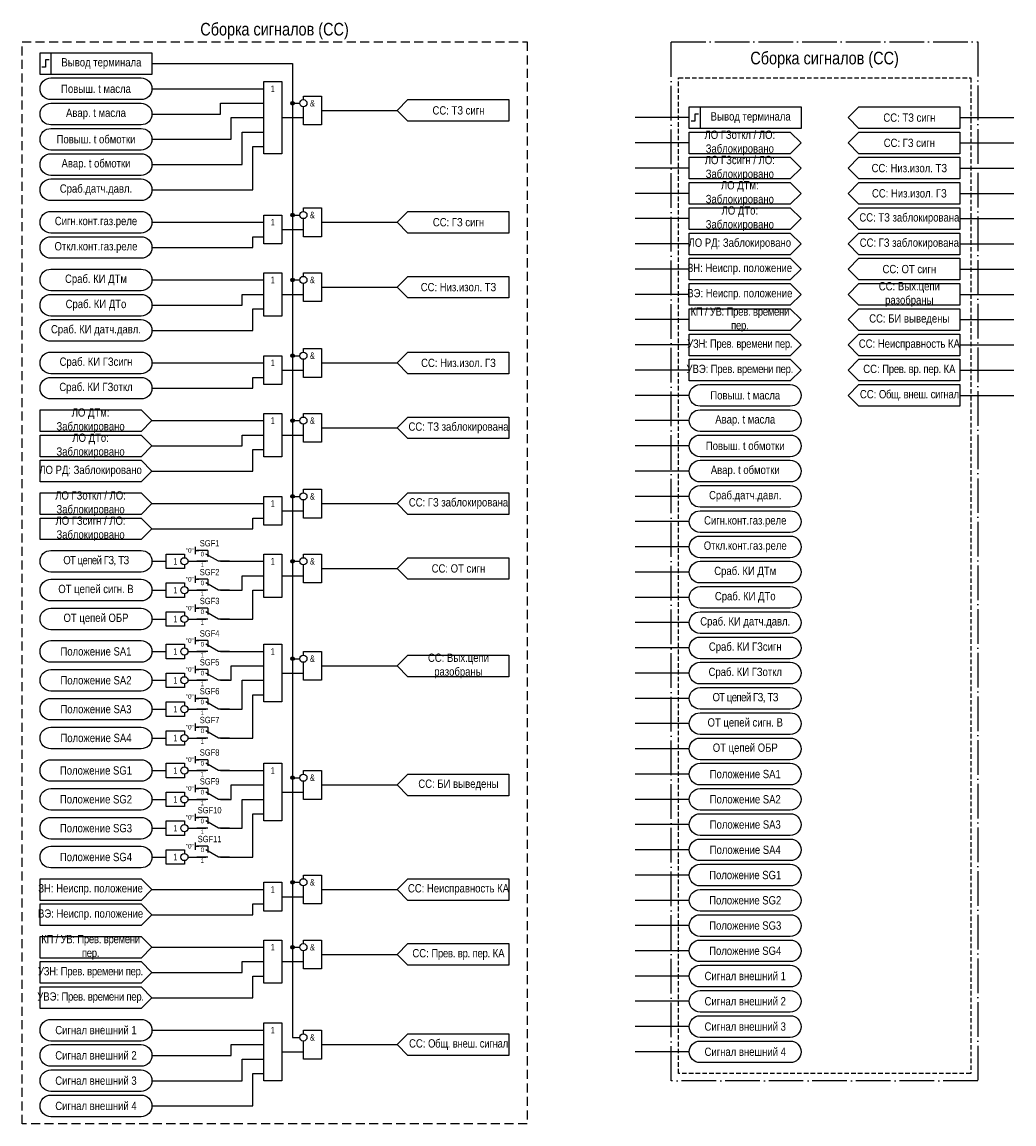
# Model space of a CAD drawing. Header units: millimetres. Extents: x -2737 to 536, y 0 to 336.
# Drawn here: x 0 to 275, y 0 to 305.5 of the extents above; entities that cross this region are included whole.
import ezdxf
from ezdxf.enums import TextEntityAlignment as Align

# ---------------------------------------------------------------- set-up
doc = ezdxf.new("R2010")
doc.units = ezdxf.units.MM
doc.linetypes.add('ACAD_ISO04W100', pattern=[30, 24, -3, 0, -3])
doc.linetypes.add('штриховая2', pattern=[0.375, 0.25, -0.125])
doc.layers.add('TEXT', color=7, linetype='Continuous', lineweight=25)
doc.layers.add('Основная', color=7, linetype='Continuous')
doc.styles.add('2.5_Gost_RD', font='ARIALN.TTF', dxfattribs={"height": 2.5})
doc.styles.add('3.5_Gost_RD', font='ARIALN.TTF', dxfattribs={"height": 3.5})
doc.styles.add('Вывод', font='ARIALN.TTF', dxfattribs={"height": 2.5})
doc.styles.add('Компонент', font='ARIALN.TTF', dxfattribs={"height": 3.5})

# ---------------------------------------------------------------- blocks, each defined once
blk = doc.blocks.new('*U958')
at = {"layer": 'Основная', "color": 0}
blk.add_line((0, 0), (7, 4), dxfattribs=at)
at = {"layer": 'Основная', "ltscale": 0.35}
blk.add_line((6, 6), (6, 2.5), dxfattribs=at)
blk = doc.blocks.new('*U1038')
at = {"layer": 'Основная', "color": 0}
for p, q in [((-3, 6), (-9, 6)), ((-3, 0), (-9, 0)), ((9, 0), (3, 0))]:
    blk.add_line(p, q, dxfattribs=at)
at = {"layer": 'Основная', "ltscale": 0.25, "xscale": -1}
blk.add_blockref('*U958', (3, 0), dxfattribs=at)
at = {"layer": 'Основная'}
for tag, height, style, p in [('В1', 2.5, 'Вывод', (-13, 6)), ('ОУ', 3.5, 'Компонент', (-2, 10)), ('В2', 2.5, 'Вывод', (-6, 4)), ('В3', 2.5, 'Вывод', (-6, -2))]:
    blk.add_attdef(tag, text='', height=height, dxfattribs=dict(at, style=style)).set_placement(p, align=Align.MIDDLE_CENTER)
blk = doc.blocks.new('*U1039')
at = {"layer": 'Основная', "color": 0}
for p, q in [((-3, 6), (-9, 6)), ((-3, 0), (-9, 0)), ((9, 0), (3, 0))]:
    blk.add_line(p, q, dxfattribs=at)
at = {"layer": 'Основная', "ltscale": 0.25, "xscale": -1}
blk.add_blockref('*U958', (3, 0), dxfattribs=at)
at = {"layer": 'Основная'}
for tag, height, style, p in [('В1', 2.5, 'Вывод', (-13, 7)), ('ОУ', 3.5, 'Компонент', (-2, 10)), ('В2', 2.5, 'Вывод', (-6, 4)), ('В3', 2.5, 'Вывод', (-6, -2))]:
    blk.add_attdef(tag, text='', height=height, dxfattribs=dict(at, style=style)).set_placement(p, align=Align.MIDDLE_CENTER)
blk = doc.blocks.new('Точка')
at = {"ltscale": 100}
h = blk.add_hatch(color=256, dxfattribs=at)
h.dxf.hatch_style = 1
edge = h.paths.add_edge_path()
edge.add_arc((0, 0), 0.5, 0, 360)
blk.add_circle((0, 0), 0.5, dxfattribs=at)

msp = doc.modelspace()

# ---------------------------------------------------------------- linework, layer by layer
at = {"ltscale": 100}
for p, q in [((185, 279), (170, 279)), ((260, 279), (275, 279)), ((185, 272), (170, 272)), ((260, 272), (275, 272)), ((185, 265), (170, 265)), ((260, 265), (275, 265)), ((185, 258), (170, 258)), ((260, 258), (275, 258)), ((185, 251), (170, 251)), ((260, 251), (275, 251)), ((185, 244), (170, 244)), ((260, 244), (275, 244)), ((185, 237), (170, 237)), ((260, 237), (275, 237)), ((185, 230), (170, 230)), ((260, 230), (275, 230)), ((185, 223), (170, 223)), ((260, 223), (275, 223)), ((185, 216), (170, 216)), ((260, 216), (275, 216)), ((185, 209), (170, 209)), ((260, 209), (275, 209)), ((185, 202), (170, 202)), ((185, 195), (170, 195)), ((185, 188), (170, 188)), ((185, 181), (170, 181)), ((185, 174), (170, 174)), ((185, 167), (170, 167)), ((48, 160), (48, 158)), ((48, 159), (49, 159)), ((185, 160), (170, 160)), ((185, 153), (170, 153)), ((48, 152), (48, 150)), ((48, 151), (49, 151)), ((48, 144), (48, 142)), ((185, 146), (170, 146)), ((48, 143), (49, 143)), ((185, 139), (170, 139)), ((48, 135), (48, 133)), ((48, 134), (49, 134)), ((185, 132), (170, 132)), ((48, 127), (48, 125)), ((48, 126), (49, 126)), ((185, 125), (170, 125)), ((48, 119), (48, 117)), ((48, 118), (49, 118)), ((185, 118), (170, 118)), ((48, 111), (48, 109)), ((48, 110), (49, 110)), ((185, 111), (170, 111)), ((185, 104), (170, 104)), ((48, 102), (48, 100)), ((48, 101), (49, 101)), ((185, 97), (170, 97)), ((48, 94), (48, 92)), ((48, 93), (49, 93)), ((185, 90), (170, 90)), ((48, 86), (48, 84)), ((48, 85), (49, 85)), ((185, 83), (170, 83)), ((48, 78), (48, 76)), ((48, 77), (49, 77)), ((185, 76), (170, 76)), ((185, 69), (170, 69)), ((185, 62), (170, 62)), ((185, 55), (170, 55)), ((185, 48), (170, 48))]:
    msp.add_line(p, q, dxfattribs=at)
at = {"color": 3, "ltscale": 100}
for p, q in [((260, 202), (275, 202)), ((185, 41), (170, 41)), ((185, 34), (170, 34)), ((185, 27), (170, 27)), ((185, 20), (170, 20))]:
    msp.add_line(p, q, dxfattribs=at)
at = {"linetype": 'штриховая2', "ltscale": 10}
msp.add_lwpolyline([(0, 300), (140, 300), (140, 0), (0, 0)], close=True, dxfattribs=at)
at = {"color": 251, "linetype": 'ACAD_ISO04W100', "lineweight": 30, "ltscale": 0.4, "true_color": 0x58595b}
msp.add_lwpolyline([(180, 300), (265, 300), (265, 12), (180, 12)], close=True, dxfattribs=at)
at = {"ltscale": 100}
for points in [[(5, 297), (8, 297), (8, 291), (5, 291)], [(5, 297), (36, 297), (36, 291), (5, 291)], [(67, 289), (72, 289), (72, 269), (67, 269)], [(185, 282), (188, 282), (188, 276), (185, 276)], [(185, 282), (216, 282), (216, 276), (185, 276)], [(67, 252), (72, 252), (72, 244), (67, 244)], [(67, 236), (72, 236), (72, 224), (67, 224)], [(67, 213), (72, 213), (72, 205), (67, 205)], [(67, 197), (72, 197), (72, 185), (67, 185)], [(67, 174), (72, 174), (72, 166), (67, 166)], [(67, 158), (72, 158), (72, 146), (67, 146)], [(67, 133), (72, 133), (72, 117), (67, 117)], [(67, 100), (72, 100), (72, 84), (67, 84)], [(67, 67), (72, 67), (72, 59), (67, 59)], [(67, 51), (72, 51), (72, 39), (67, 39)], [(67, 28), (72, 28), (72, 12), (67, 12)]]:
    msp.add_lwpolyline(points, close=True, dxfattribs=at)
at = {"lineweight": 30, "ltscale": 100}
for points in [[(7.5, 295), (6.5, 295), (6.5, 293), (5.5, 293)], [(187.5, 280), (186.5, 280), (186.5, 278), (185.5, 278)]]:
    msp.add_lwpolyline(points, dxfattribs=at)
at = {"ltscale": 100}
for points in [[(36, 294), (75, 294), (75, 283), (77, 283)], [(36, 294), (75, 294), (75, 252), (77, 252)], [(36, 294), (75, 294), (75, 234), (77, 234)], [(36, 294), (75, 294), (75, 213), (77, 213)], [(36, 294), (75, 294), (75, 195), (77, 195)], [(36, 294), (75, 294), (75, 174), (77, 174)], [(36, 294), (75, 294), (75, 156), (77, 156)], [(36, 294), (75, 294), (75, 129), (77, 129)], [(36, 294), (75, 294), (75, 96), (77, 96)], [(36, 294), (75, 294), (75, 67), (77, 67)], [(36, 294), (75, 294), (75, 49), (77, 49)], [(36, 294), (75, 294), (75, 24), (77, 24)], [(36, 287), (67, 287)], [(78, 284), (78, 285), (83, 285), (83, 277), (78, 277), (78, 282)], [(36, 280), (55, 280), (55, 283), (67, 283)], [(104, 281), (107, 284), (135, 284), (135, 278), (107, 278), (104, 281)], [(229, 279), (232, 282), (260, 282), (260, 276), (232, 276), (229, 279)], [(36, 273), (58, 273), (58, 279), (67, 279)], [(72, 279), (78, 279)], [(83, 281), (104, 281)], [(36, 266), (61, 266), (61, 275), (67, 275)], [(185, 275), (213, 275), (216, 272), (213, 269), (185, 269), (185, 275)], [(229, 272), (232, 275), (260, 275), (260, 269), (232, 269), (229, 272)], [(36, 259), (64, 259), (64, 271), (67, 271)], [(185, 268), (213, 268), (216, 265), (213, 262), (185, 262), (185, 268)], [(229, 265), (232, 268), (260, 268), (260, 262), (232, 262), (229, 265)], [(185, 261), (213, 261), (216, 258), (213, 255), (185, 255), (185, 261)], [(229, 258), (232, 261), (260, 261), (260, 255), (232, 255), (229, 258)], [(78, 253), (78, 254), (83, 254), (83, 246), (78, 246), (78, 251)], [(185, 254), (213, 254), (216, 251), (213, 248), (185, 248), (185, 254)], [(229, 251), (232, 254), (260, 254), (260, 248), (232, 248), (229, 251)], [(104, 250), (107, 253), (135, 253), (135, 247), (107, 247), (104, 250)], [(36, 250), (67, 250)], [(72, 248), (78, 248)], [(83, 250), (104, 250)], [(36, 243), (64, 243), (64, 246), (67, 246)], [(185, 247), (213, 247), (216, 244), (213, 241), (185, 241), (185, 247)], [(229, 244), (232, 247), (260, 247), (260, 241), (232, 241), (229, 244)], [(185, 240), (213, 240), (216, 237), (213, 234), (185, 234), (185, 240)], [(229, 237), (232, 240), (260, 240), (260, 234), (232, 234), (229, 237)], [(78, 235), (78, 236), (83, 236), (83, 228), (78, 228), (78, 233)], [(36, 234), (67, 234)], [(104, 232), (107, 235), (135, 235), (135, 229), (107, 229), (104, 232)], [(185, 233), (213, 233), (216, 230), (213, 227), (185, 227), (185, 233)], [(229, 230), (232, 233), (260, 233), (260, 227), (232, 227), (229, 230)], [(36, 227), (61, 227), (61, 230), (67, 230)], [(72, 230), (78, 230)], [(83, 232), (104, 232)], [(36, 220), (64, 220), (64, 226), (67, 226)], [(185, 226), (213, 226), (216, 223), (213, 220), (185, 220), (185, 226)], [(229, 223), (232, 226), (260, 226), (260, 220), (232, 220), (229, 223)], [(185, 219), (213, 219), (216, 216), (213, 213), (185, 213), (185, 219)], [(229, 216), (232, 219), (260, 219), (260, 213), (232, 213), (229, 216)], [(78, 214), (78, 215), (83, 215), (83, 207), (78, 207), (78, 212)], [(104, 211), (107, 214), (135, 214), (135, 208), (107, 208), (104, 211)], [(36, 211), (67, 211)], [(83, 211), (104, 211)], [(185, 212), (213, 212), (216, 209), (213, 206), (185, 206), (185, 212)], [(229, 209), (232, 212), (260, 212), (260, 206), (232, 206), (229, 209)], [(72, 209), (78, 209)], [(36, 204), (64, 204), (64, 207), (67, 207)], [(5, 198), (33, 198), (36, 195), (33, 192), (5, 192), (5, 198)], [(78, 196), (78, 197), (83, 197), (83, 189), (78, 189), (78, 194)], [(104, 193), (107, 196), (135, 196), (135, 190), (107, 190), (104, 193)], [(36, 195), (67, 195)], [(83, 193), (104, 193)], [(5, 191), (33, 191), (36, 188), (33, 185), (5, 185), (5, 191)], [(36, 188), (61, 188), (61, 191), (67, 191)], [(72, 191), (78, 191)], [(36, 181), (64, 181), (64, 187), (67, 187)], [(5, 184), (33, 184), (36, 181), (33, 178), (5, 178), (5, 184)], [(5, 175), (33, 175), (36, 172), (33, 169), (5, 169), (5, 175)], [(78, 175), (78, 176), (83, 176), (83, 168), (78, 168), (78, 173)], [(104, 172), (107, 175), (135, 175), (135, 169), (107, 169), (104, 172)], [(36, 172), (67, 172)], [(83, 172), (104, 172)], [(72, 170), (78, 170)], [(5, 168), (33, 168), (36, 165), (33, 162), (5, 162), (5, 168)], [(36, 165), (64, 165), (64, 168), (67, 168)], [(36, 156), (40, 156)], [(45, 155), (45, 154), (40, 154), (40, 158), (45, 158), (45, 157)], [(46, 156), (51, 156)], [(55, 156), (67, 156)], [(78, 157), (78, 158), (83, 158), (83, 150), (78, 150), (78, 155)], [(104, 154), (107, 157), (135, 157), (135, 151), (107, 151), (104, 154)], [(83, 154), (104, 154)], [(45, 147), (45, 146), (40, 146), (40, 150), (45, 150), (45, 149)], [(55, 148), (61, 148), (61, 152), (67, 152)], [(72, 152), (78, 152)], [(36, 148), (40, 148)], [(46, 148), (51, 148)], [(55, 140), (64, 140), (64, 148), (67, 148)], [(45, 139), (45, 138), (40, 138), (40, 142), (45, 142), (45, 141)], [(36, 140), (40, 140)], [(46, 140), (51, 140)], [(45, 130), (45, 129), (40, 129), (40, 133), (45, 133), (45, 132)], [(36, 131), (40, 131)], [(46, 131), (51, 131)], [(55, 131), (67, 131)], [(78, 130), (78, 131), (83, 131), (83, 123), (78, 123), (78, 128)], [(104, 127), (107, 130), (135, 130), (135, 124), (107, 124), (104, 127)], [(55, 123), (58, 123), (58, 127), (67, 127)], [(83, 127), (104, 127)], [(36, 123), (40, 123)], [(45, 122), (45, 121), (40, 121), (40, 125), (45, 125), (45, 124)], [(46, 123), (51, 123)], [(55, 115), (61, 115), (61, 123), (67, 123)], [(72, 125), (78, 125)], [(45, 114), (45, 113), (40, 113), (40, 117), (45, 117), (45, 116)], [(55, 107), (64, 107), (64, 119), (67, 119)], [(36, 115), (40, 115)], [(46, 115), (51, 115)], [(36, 107), (40, 107)], [(45, 106), (45, 105), (40, 105), (40, 109), (45, 109), (45, 108)], [(46, 107), (51, 107)], [(36, 98), (40, 98)], [(45, 97), (45, 96), (40, 96), (40, 100), (45, 100), (45, 99)], [(46, 98), (51, 98)], [(55, 98), (67, 98)], [(78, 97), (78, 98), (83, 98), (83, 90), (78, 90), (78, 95)], [(104, 94), (107, 97), (135, 97), (135, 91), (107, 91), (104, 94)], [(45, 89), (45, 88), (40, 88), (40, 92), (45, 92), (45, 91)], [(55, 90), (58, 90), (58, 94), (67, 94)], [(72, 92), (78, 92)], [(83, 94), (104, 94)], [(36, 90), (40, 90)], [(46, 90), (51, 90)], [(55, 82), (61, 82), (61, 90), (67, 90)], [(55, 74), (64, 74), (64, 86), (67, 86)], [(45, 81), (45, 80), (40, 80), (40, 84), (45, 84), (45, 83)], [(36, 82), (40, 82)], [(46, 82), (51, 82)], [(36, 74), (40, 74)], [(45, 73), (45, 72), (40, 72), (40, 76), (45, 76), (45, 75)], [(46, 74), (51, 74)], [(5, 68), (33, 68), (36, 65), (33, 62), (5, 62), (5, 68)], [(78, 68), (78, 69), (83, 69), (83, 61), (78, 61), (78, 66)], [(104, 65), (107, 68), (135, 68), (135, 62), (107, 62), (104, 65)], [(36, 65), (67, 65)], [(83, 65), (104, 65)], [(72, 63), (78, 63)], [(5, 61), (33, 61), (36, 58), (33, 55), (5, 55), (5, 61)], [(36, 58), (64, 58), (64, 61), (67, 61)], [(5, 52), (33, 52), (36, 49), (33, 46), (5, 46), (5, 52)], [(36, 49), (67, 49)], [(78, 50), (78, 51), (83, 51), (83, 43), (78, 43), (78, 48)], [(104, 47), (107, 50), (135, 50), (135, 44), (107, 44), (104, 47)], [(83, 47), (104, 47)], [(5, 45), (33, 45), (36, 42), (33, 39), (5, 39), (5, 45)], [(36, 42), (61, 42), (61, 45), (67, 45)], [(72, 45), (78, 45)], [(36, 35), (64, 35), (64, 41), (67, 41)], [(5, 38), (33, 38), (36, 35), (33, 32), (5, 32), (5, 38)], [(36, 26), (67, 26)], [(78, 25), (78, 26), (83, 26), (83, 18), (78, 18), (78, 23)], [(104, 22), (107, 25), (135, 25), (135, 19), (107, 19), (104, 22)], [(36, 19), (58, 19), (58, 22), (67, 22)], [(83, 22), (104, 22)], [(72, 20), (78, 20)], [(36, 12), (61, 12), (61, 18), (67, 18)], [(36, 5), (64, 5), (64, 14), (67, 14)]]:
    msp.add_lwpolyline(points, dxfattribs=at)
for points in [[(8, 284, -1), (8, 290), (33, 290, -1), (33, 284)], [(8, 277, -1), (8, 283), (33, 283, -1), (33, 277)], [(8, 270, -1), (8, 276), (33, 276, -1), (33, 270)], [(8, 263, -1), (8, 269), (33, 269, -1), (33, 263)], [(8, 256, -1), (8, 262), (33, 262, -1), (33, 256)], [(8, 247, -1), (8, 253), (33, 253, -1), (33, 247)], [(8, 240, -1), (8, 246), (33, 246, -1), (33, 240)], [(8, 231, -1), (8, 237), (33, 237, -1), (33, 231)], [(8, 224, -1), (8, 230), (33, 230, -1), (33, 224)], [(8, 217, -1), (8, 223), (33, 223, -1), (33, 217)], [(8, 208, -1), (8, 214), (33, 214, -1), (33, 208)], [(8, 201, -1), (8, 207), (33, 207, -1), (33, 201)], [(188, 199, -1), (188, 205), (213, 205, -1), (213, 199)], [(188, 192, -1), (188, 198), (213, 198, -1), (213, 192)], [(188, 185, -1), (188, 191), (213, 191, -1), (213, 185)], [(188, 178, -1), (188, 184), (213, 184, -1), (213, 178)], [(188, 171, -1), (188, 177), (213, 177, -1), (213, 171)], [(188, 164, -1), (188, 170), (213, 170, -1), (213, 164)], [(188, 157, -1), (188, 163), (213, 163, -1), (213, 157)], [(8, 153, -1), (8, 159), (33, 159, -1), (33, 153)], [(188, 150, -1), (188, 156), (213, 156, -1), (213, 150)], [(8, 145, -1), (8, 151), (33, 151, -1), (33, 145)], [(188, 143, -1), (188, 149), (213, 149, -1), (213, 143)], [(8, 137, -1), (8, 143), (33, 143, -1), (33, 137)], [(188, 136, -1), (188, 142), (213, 142, -1), (213, 136)], [(188, 129, -1), (188, 135), (213, 135, -1), (213, 129)], [(8, 128, -1), (8, 134), (33, 134, -1), (33, 128)], [(8, 120, -1), (8, 126), (33, 126, -1), (33, 120)], [(188, 122, -1), (188, 128), (213, 128, -1), (213, 122)], [(188, 115, -1), (188, 121), (213, 121, -1), (213, 115)], [(8, 112, -1), (8, 118), (33, 118, -1), (33, 112)], [(188, 108, -1), (188, 114), (213, 114, -1), (213, 108)], [(8, 104, -1), (8, 110), (33, 110, -1), (33, 104)], [(188, 101, -1), (188, 107), (213, 107, -1), (213, 101)], [(8, 95, -1), (8, 101), (33, 101, -1), (33, 95)], [(188, 94, -1), (188, 100), (213, 100, -1), (213, 94)], [(8, 87, -1), (8, 93), (33, 93, -1), (33, 87)], [(188, 87, -1), (188, 93), (213, 93, -1), (213, 87)], [(188, 80, -1), (188, 86), (213, 86, -1), (213, 80)], [(8, 79, -1), (8, 85), (33, 85, -1), (33, 79)], [(8, 71, -1), (8, 77), (33, 77, -1), (33, 71)], [(188, 73, -1), (188, 79), (213, 79, -1), (213, 73)], [(188, 66, -1), (188, 72), (213, 72, -1), (213, 66)], [(188, 59, -1), (188, 65), (213, 65, -1), (213, 59)], [(188, 52, -1), (188, 58), (213, 58, -1), (213, 52)], [(188, 45, -1), (188, 51), (213, 51, -1), (213, 45)], [(8, 23, -1), (8, 29), (33, 29, -1), (33, 23)], [(8, 16, -1), (8, 22), (33, 22, -1), (33, 16)], [(8, 9, -1), (8, 15), (33, 15, -1), (33, 9)], [(8, 2, -1), (8, 8), (33, 8, -1), (33, 2)]]:
    msp.add_lwpolyline(points, format="xyb", close=True, dxfattribs=at)
at = {"linetype": 'штриховая2', "ltscale": 5}
msp.add_lwpolyline([(182, 290), (263, 290), (263, 14), (182, 14)], close=True, dxfattribs=at)
at = {"color": 3, "ltscale": 100}
msp.add_lwpolyline([(229, 202), (232, 205), (260, 205), (260, 199), (232, 199), (229, 202)], dxfattribs=at)
for points in [[(188, 38, -1), (188, 44), (213, 44, -1), (213, 38)], [(188, 31, -1), (188, 37), (213, 37, -1), (213, 31)], [(188, 24, -1), (188, 30), (213, 30, -1), (213, 24)], [(188, 17, -1), (188, 23), (213, 23, -1), (213, 17)]]:
    msp.add_lwpolyline(points, format="xyb", close=True, dxfattribs=at)
at = {"ltscale": 100}
for centre in [(78, 283), (78, 252), (78, 234), (78, 213), (78, 195), (78, 174), (45, 156), (78, 156), (45, 148), (45, 140), (45, 131), (78, 129), (45, 123), (45, 115), (45, 107), (45, 98), (78, 96), (45, 90), (45, 82), (45, 74), (78, 67), (78, 49), (78, 24)]:
    msp.add_circle(centre, 1, dxfattribs=at)

# ---------------------------------------------------------------- block references
for p in [(75, 283), (75, 252), (75, 234), (75, 213), (75, 195), (75, 174), (75, 156), (75, 129), (75, 96), (75, 67), (75, 49)]:
    msp.add_blockref('Точка', p, dxfattribs=at)
at = {"layer": 'Основная', "ltscale": 0.25, "xscale": 0.5, "yscale": 0.5, "zscale": 0.5}
for name, p, values in [('*U1038', (53, 156), {'ОУ': 'SGF1', 'В1': '"0"', 'В2': '0', 'В3': '1'}), ('*U1038', (53, 148), {'ОУ': 'SGF2', 'В1': '"0"', 'В2': '0', 'В3': '1'}), ('*U1038', (53, 140), {'ОУ': 'SGF3', 'В1': '"0"', 'В2': '0', 'В3': '1'}), ('*U1038', (53, 131), {'ОУ': 'SGF4', 'В1': '"0"', 'В2': '0', 'В3': '1'}), ('*U1038', (53, 123), {'ОУ': 'SGF5', 'В1': '"0"', 'В2': '0', 'В3': '1'}), ('*U1039', (53, 115), {'ОУ': 'SGF6', 'В1': '"0"', 'В2': '0', 'В3': '1'}), ('*U1038', (53, 107), {'ОУ': 'SGF7', 'В1': '"0"', 'В2': '0', 'В3': '1'}), ('*U1038', (53, 98), {'ОУ': 'SGF8', 'В1': '"0"', 'В2': '0', 'В3': '1'}), ('*U1038', (53, 90), {'ОУ': 'SGF9', 'В1': '"0"', 'В2': '0', 'В3': '1'}), ('*U1038', (53, 82), {'ОУ': 'SGF10', 'В1': '"0"', 'В2': '0', 'В3': '1'}), ('*U1038', (53, 74), {'ОУ': 'SGF11', 'В1': '"0"', 'В2': '0', 'В3': '1'})]:
    msp.add_blockref(name, p, dxfattribs=at).add_auto_attribs(values)

# ---------------------------------------------------------------- texts
at = {"color": 30, "ltscale": 100, "char_height": 3.5, "attachment_point": 5, "style": '3.5_Gost_RD'}
for insert, width in [((70, 303), 140), ((222.5, 295), 85)]:
    msp.add_mtext('Сборка сигналов (СС)', dxfattribs=dict(at, insert=insert, width=width))
at = {"ltscale": 100, "attachment_point": 5, "style": '2.5_Gost_RD'}
for s, insert, char_height, width in [('\\A1;Повыш. t масла ', (20.5, 287), 2.3, 31), ('1', (69.5, 287), 1.8, 5), ('\\A1;Авар. t масла ', (20.5, 280), 2.3, 31), ('&', (80.5, 283), 1.8, 5), ('СС: ТЗ сигн', (121, 281), 2.3, 28), ('\\A1;Повыш. t обмотки', (20.5, 273), 2.3, 31), ('\\A1;Авар. t обмотки', (20.5, 266), 2.3, 31), ('СС: Низ.изол. ТЗ', (246, 265), 2.3, 28), ('\\A1;Сраб.датч.давл.', (20.5, 259), 2.3, 31), ('СС: Низ.изол. ГЗ', (246, 258), 2.3, 28), ('\\A1;Сигн.конт.газ.реле', (20.5, 250), 2.3, 31), ('1', (69.5, 250), 1.8, 5), ('&', (80.5, 252), 1.8, 5), ('СС: ГЗ сигн', (121, 250), 2.3, 28), ('СС: ТЗ заблокирована', (246, 251), 2.3, 28), ('\\A1;Откл.конт.газ.реле', (20.5, 243), 2.3, 31), ('СС: ГЗ заблокирована', (246, 244), 2.3, 28), ('\\A1;Сраб. КИ ДТм', (20.5, 234), 2.3, 31), ('СС: ОТ сигн', (246, 237), 2.3, 28), ('1', (69.5, 234), 1.8, 5), ('&', (80.5, 234), 1.8, 5), ('СС: Низ.изол. ТЗ', (121, 232), 2.3, 28), ('СС: Вых.цепи разобраны', (246, 230), 2.3, 28), ('\\A1;Сраб. КИ ДТо', (20.5, 227), 2.3, 31), ('СС: БИ выведены', (246, 223), 2.3, 28), ('\\A1;Сраб. КИ датч.давл.', (20.5, 220), 2.3, 31), ('СС: Неисправность КА', (246, 216), 2.3, 28), ('&', (80.5, 213), 1.8, 5), ('\\A1;Сраб. КИ ГЗсигн', (20.5, 211), 2.3, 31), ('1', (69.5, 211), 1.8, 5), ('СС: Низ.изол. ГЗ', (121, 211), 2.3, 28), ('СС: {\\T0.95;Прев. вр. пер.} КА', (246, 209), 2.3, 28), ('\\A1;Сраб. КИ ГЗоткл', (20.5, 204), 2.3, 31), ('\\A1;Повыш. t масла ', (200.5, 202), 2.3, 31), ('1', (69.5, 195), 1.8, 5), ('&', (80.5, 195), 1.8, 5), ('\\A1;Авар. t масла ', (200.5, 195), 2.3, 31), ('СС: ТЗ заблокирована', (121, 193), 2.3, 28), ('\\A1;Повыш. t обмотки', (200.5, 188), 2.3, 31), ('\\A1;Авар. t обмотки', (200.5, 181), 2.3, 31), ('&', (80.5, 174), 1.8, 5), ('1', (69.5, 172), 1.8, 5), ('СС: ГЗ заблокирована', (121, 172), 2.3, 28), ('{\\T0.9;ОТ цепей ГЗ, ТЗ}', (20.5, 156), 2.3, 31), ('1', (42.5, 156), 1.8, 5), ('1', (69.5, 156), 1.8, 5), ('&', (80.5, 156), 1.8, 5), ('СС: ОТ сигн', (121, 154), 2.3, 28), ('\\A1;Сраб. КИ ДТм', (200.5, 153), 2.3, 31), ('\\pt11.5;ОТ цепей сигн. В', (20.5, 148), 2.3, 31), ('1', (42.5, 148), 1.8, 5), ('\\A1;Сраб. КИ ДТо', (200.5, 146), 2.3, 31), ('ОТ цепей ОБР', (20.5, 140), 2.3, 31), ('1', (42.5, 140), 1.8, 5), ('\\A1;Сраб. КИ датч.давл.', (200.5, 139), 2.3, 31), ('Положение SA1', (20.5, 131), 2.3, 31), ('1', (42.5, 131), 1.8, 5), ('1', (69.5, 131), 1.8, 5), ('&', (80.5, 129), 1.8, 5), ('СС: Вых.цепи разобраны', (121, 127), 2.3, 28), ('Положение SA2', (20.5, 123), 2.3, 31), ('1', (42.5, 123), 1.8, 5), ('{\\T0.9;ОТ цепей ГЗ, ТЗ}', (200.5, 118), 2.3, 31), ('Положение SA3', (20.5, 115), 2.3, 31), ('1', (42.5, 115), 1.8, 5), ('\\pt11.5;ОТ цепей сигн. В', (200.5, 111), 2.3, 31), ('Положение SA4', (20.5, 107), 2.3, 31), ('1', (42.5, 107), 1.8, 5), ('ОТ цепей ОБР', (200.5, 104), 2.3, 31), ('Положение SG1', (20.5, 98), 2.3, 31), ('1', (42.5, 98), 1.8, 5), ('1', (69.5, 98), 1.8, 5), ('Положение SA1', (200.5, 97), 2.3, 31), ('&', (80.5, 96), 1.8, 5), ('СС: БИ выведены', (121, 94), 2.3, 28), ('\\pt23;Положение SG2', (20.5, 90), 2.3, 31), ('1', (42.5, 90), 1.8, 5), ('Положение SA2', (200.5, 90), 2.3, 31), ('Положение SG3', (20.5, 82), 2.3, 31), ('1', (42.5, 82), 1.8, 5), ('Положение SA3', (200.5, 83), 2.3, 31), ('Положение SA4', (200.5, 76), 2.3, 31), ('Положение SG4', (20.5, 74), 2.3, 31), ('1', (42.5, 74), 1.8, 5), ('&', (80.5, 67), 1.8, 5), ('Положение SG1', (200.5, 69), 2.3, 31), ('1', (69.5, 65), 1.8, 5), ('СС: Неисправность КА', (121, 65), 2.3, 28), ('\\pt23;Положение SG2', (200.5, 62), 2.3, 31), ('Положение SG3', (200.5, 55), 2.3, 31), ('1', (69.5, 49), 1.8, 5), ('&', (80.5, 49), 1.8, 5), ('Положение SG4', (200.5, 48), 2.3, 31), ('СС: {\\T0.95;Прев. вр. пер.} КА', (121, 47), 2.3, 28), ('Сигнал внешний 1', (20.5, 26), 2.3, 31), ('1', (69.5, 26), 1.8, 5), ('&', (80.5, 24), 1.8, 5), ('СС: {\\T0.95;Общ. внеш. сигнал}', (121, 22), 2.3, 28), ('Сигнал внешний 2', (20.5, 19), 2.3, 31), ('Сигнал внешний 3', (20.5, 12), 2.3, 31), ('Сигнал внешний 4', (20.5, 5), 2.3, 31)]:
    msp.add_mtext(s, dxfattribs=dict(at, insert=insert, char_height=char_height, width=width))
at = {"color": 3, "ltscale": 100, "char_height": 2.3, "attachment_point": 5, "style": '2.5_Gost_RD'}
for s, insert, width in [('СС: {\\T0.95;Общ. внеш. сигнал}', (246, 202), 28), ('\\A1;Сраб.датч.давл.', (200.5, 174), 31), ('\\A1;Сигн.конт.газ.реле', (200.5, 167), 31), ('\\A1;Откл.конт.газ.реле', (200.5, 160), 31), ('\\A1;Сраб. КИ ГЗсигн', (200.5, 132), 31), ('\\A1;Сраб. КИ ГЗоткл', (200.5, 125), 31), ('Сигнал внешний 1', (200.5, 41), 31), ('Сигнал внешний 2', (200.5, 34), 31), ('Сигнал внешний 3', (200.5, 27), 31), ('Сигнал внешний 4', (200.5, 20), 31)]:
    msp.add_mtext(s, dxfattribs=dict(at, insert=insert, width=width))
at = {"layer": 'TEXT', "ltscale": 100, "char_height": 2.3, "width": 28, "attachment_point": 5, "style": '2.5_Gost_RD'}
for s, insert in [('Вывод терминала', (22, 294)), ('Вывод терминала', (202, 279)), ('СС: ТЗ сигн', (246, 279)), ('ЛО ГЗоткл / ЛО:\\PЗаблокировано', (199, 272)), ('СС: ГЗ сигн', (246, 272)), ('ЛО ГЗсигн / ЛО:\\PЗаблокировано', (199, 265)), ('ЛО ДТм: Заблокировано', (199, 258)), ('ЛО ДТо: Заблокировано', (199, 251)), ('ЛО РД: Заблокировано', (199, 244)), ('ЗН: Неиспр. положение', (199, 237)), ('ВЭ: Неиспр. положение', (199, 230)), ('{\\T0.95;КП / УВ: Прев. времени пер.}', (199, 223)), ('ЛО ДТм: Заблокировано', (19, 195)), ('ЛО ДТо: Заблокировано', (19, 188)), ('ЛО РД: Заблокировано', (19, 181)), ('ЛО ГЗоткл / ЛО:\\PЗаблокировано', (19, 172)), ('ЛО ГЗсигн / ЛО:\\PЗаблокировано', (19, 165)), ('{\\T0.95;КП / УВ: Прев. времени пер.}', (19, 49))]:
    msp.add_mtext(s, dxfattribs=dict(at, insert=insert))
at = {"layer": 'TEXT', "color": 0, "ltscale": 100, "char_height": 2.3, "width": 28, "attachment_point": 5, "style": '2.5_Gost_RD'}
for s, insert in [('{\\T0.95;\\C256;УЗН: Прев. времени пер.}', (199, 216)), ('{\\C256;УВЭ\\T0.95;: Прев. времени пер.}', (199, 209)), ('{\\C256;ЗН: Неиспр. положение}', (19, 65)), ('{\\C256;ВЭ: Неиспр. положение}', (19, 58)), ('{\\T0.95;\\C256;УЗН: Прев. времени пер.}', (19, 42)), ('{\\C256;УВЭ\\T0.95;: Прев. времени пер.}', (19, 35))]:
    msp.add_mtext(s, dxfattribs=dict(at, insert=insert))

doc.saveas('drawing.dxf')
